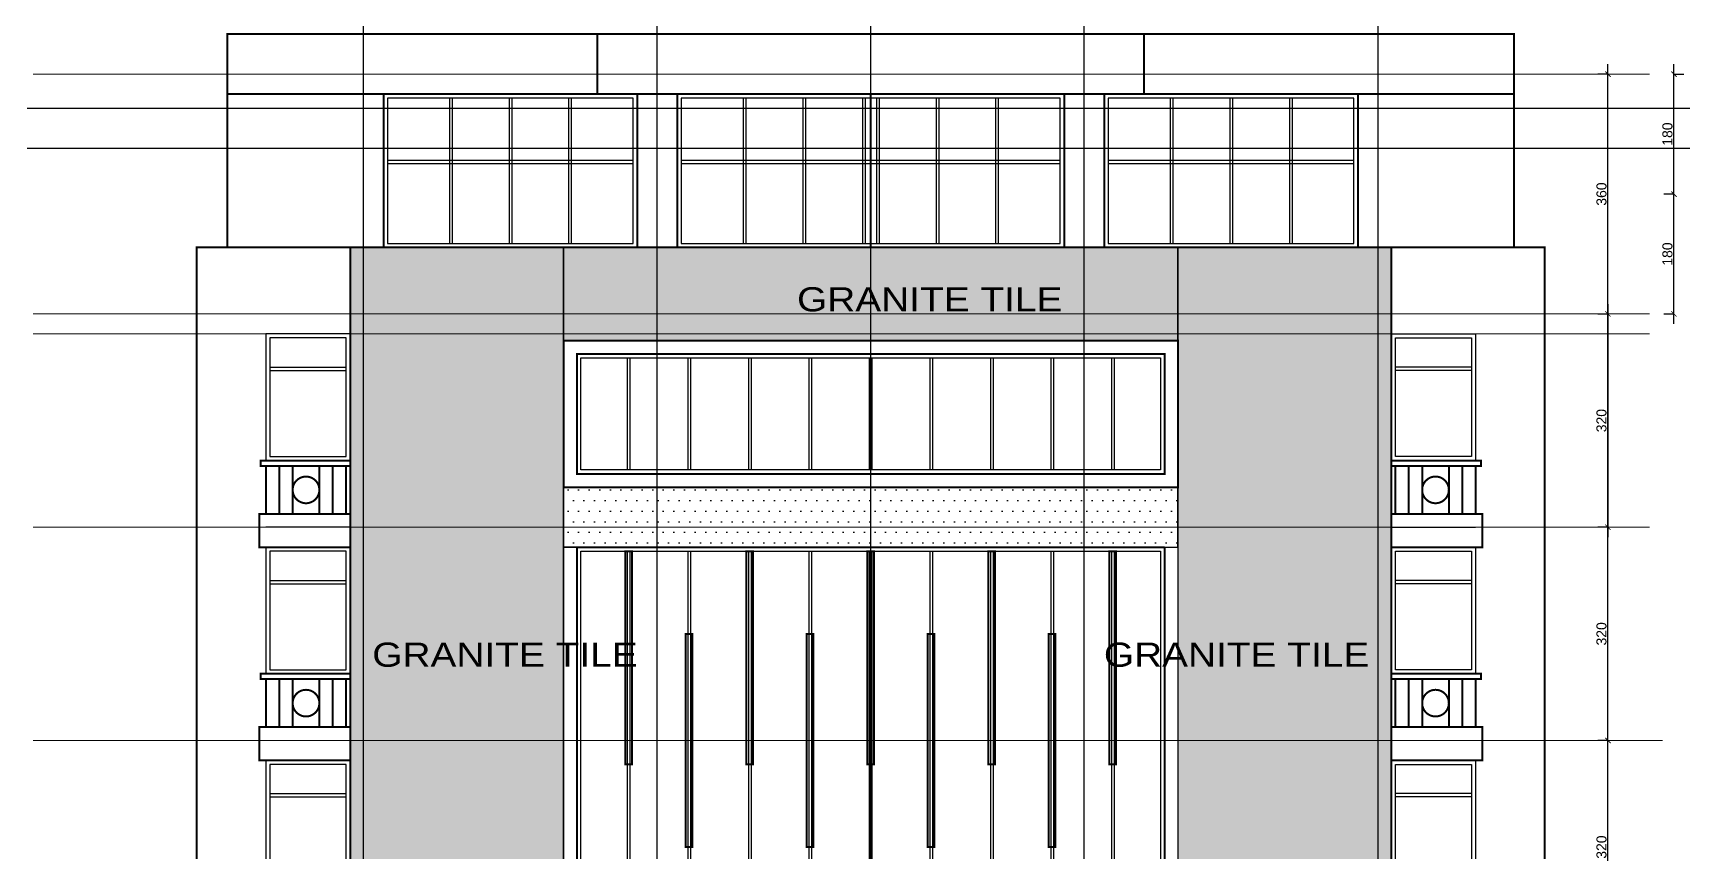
# Model space of a CAD drawing. Extents: x 250879 to 348495, y -51522 to -9360.
# Drawn here: x 306957 to 309433, y -47096 to -45866 of the extents above; entities that cross this region are included whole.
import ezdxf

# ---------------------------------------------------------------- set-up
doc = ezdxf.new("R2010")
doc.units = 0
doc.layers.get('0').update_dxf_attribs({"linetype": 'CONTINUOUS'})
doc.layers.get('DEFPOINTS').update_dxf_attribs({"color": 9, "linetype": 'CONTINUOUS'})
doc.layers.add('A-text function', color=30, linetype='CONTINUOUS', lineweight=20)
doc.layers.add('VIS', color=8, linetype='CONTINUOUS', lineweight=18)
for name, color, linetype in [('AXIS', 1, 'CONTINUOUS'), ('CURTAIN', 150, 'CONTINUOUS'), ('WALL', 7, 'CONTINUOUS')]:
    doc.layers.add(name, color=color, linetype=linetype)
doc.styles.add('ARIAL', font='BOD_CR.TTF', dxfattribs={"width": 1.2})
doc.styles.get("Standard").update_dxf_attribs({"font": 'sanss___.ttf', "height": 15})
doc.dimstyles.new('STANDARD$0', dxfattribs={"dimscale": 0, "dimtxt": 12, "dimasz": 8, "dimexe": 15, "dimexo": 0.0625, "dimgap": 2, "dimtad": 1, "dimdec": 0, "dimzin": 0, "dimdsep": 46, "dimtxsty": 'Standard', "dimblk1": 'ARCHTICK', "dimblk2": 'ARCHTICK', "dimsah": 1, "dimcen": 0.09, "dimdle": 15, "dimclrd": 3, "dimclre": 3, "dimclrt": 3, "dimazin": 0, "dimtfac": 1, "dimtdec": 0, "dimtofl": 0, "dimtmove": 1, "dimatfit": 3, "dimldrblk": 'ARCHTICK', "dimfxl": 1.0455, "dimfxlon": 1, "dimtolj": 1, "dimtzin": 0, "dimarcsym": 0})
pattern_1 = [(0, (19207.206, -20279.165), (7.9375, 15.875), [0, -15.875])]

# ---------------------------------------------------------------- blocks, each defined once
blk = doc.blocks.new('_ARCHTICK')
at = {"color": 0, "linetype": 'ByBlock', "const_width": 0.15}
blk.add_lwpolyline([(-0.5, -0.5), (0.5, 0.5)], dxfattribs=at)
blk = doc.blocks.new('*D2034')
at = {"layer": 'DEFPOINTS', "color": 0, "linetype": 'Continuous', "transparency": 16777216}
for p in [(309318.6, -46928.2), (309318.6, -46928.2), (309318.6, -47248.2)]:
    blk.add_point(p, dxfattribs=at)
at = {"layer": 'WALL', "color": 3, "linetype": 'Continuous', "lineweight": -2, "transparency": 16777216}
for p, q in [((309318.6, -47263.2), (309318.6, -46913.2)), ((309318.6, -46928.2), (309303.6, -46928.2)), ((309318.6, -47248.2), (309303.6, -47248.2))]:
    blk.add_line(p, q, dxfattribs=at)
at = {"layer": 'WALL', "color": 3, "linetype": 'Continuous', "lineweight": -2, "transparency": 16777216, "xscale": 8, "yscale": 8, "zscale": 8}
for p, rotation in [((309318.6, -46928.2), 90), ((309318.6, -47248.2), 270)]:
    blk.add_blockref('_ARCHTICK', p, dxfattribs=dict(at, rotation=rotation))
at = {"layer": 'WALL', "color": 3, "linetype": 'Continuous', "transparency": 16777216, "insert": (309308.9, -47088.2), "char_height": 15, "attachment_point": 5, "rotation": 90}
blk.add_mtext('\\A1;320', dxfattribs=at)
blk = doc.blocks.new('*D2035')
at = {"layer": 'DEFPOINTS', "color": 0, "linetype": 'Continuous', "transparency": 16777216}
for p in [(309318.6, -46288.2), (309318.6, -46288.2), (309318.6, -46608.2)]:
    blk.add_point(p, dxfattribs=at)
at = {"layer": 'WALL', "color": 3, "linetype": 'Continuous', "lineweight": -2, "transparency": 16777216}
for p, q in [((309318.6, -46288.2), (309303.6, -46288.2)), ((309318.6, -46623.2), (309318.6, -46273.2)), ((309318.6, -46608.2), (309303.6, -46608.2))]:
    blk.add_line(p, q, dxfattribs=at)
at = {"layer": 'WALL', "color": 3, "linetype": 'Continuous', "lineweight": -2, "transparency": 16777216, "xscale": 8, "yscale": 8, "zscale": 8}
for p, rotation in [((309318.6, -46288.2), 90), ((309318.6, -46608.2), 270)]:
    blk.add_blockref('_ARCHTICK', p, dxfattribs=dict(at, rotation=rotation))
at = {"layer": 'WALL', "color": 3, "linetype": 'Continuous', "transparency": 16777216, "insert": (309308.9, -46448.2), "char_height": 15, "attachment_point": 5, "rotation": 90}
blk.add_mtext('\\A1;320', dxfattribs=at)
blk = doc.blocks.new('*D2036')
at = {"layer": 'DEFPOINTS', "color": 0, "linetype": 'Continuous', "transparency": 16777216}
for p in [(309318.6, -46288.2), (309318.6, -46608.2), (309318.6, -46608.2)]:
    blk.add_point(p, dxfattribs=at)
at = {"layer": 'WALL', "color": 3, "linetype": 'Continuous', "lineweight": -2, "transparency": 16777216}
for p, q in [((309318.6, -46288.2), (309303.6, -46288.2)), ((309318.6, -46273.2), (309318.6, -46623.2)), ((309318.6, -46608.2), (309303.6, -46608.2))]:
    blk.add_line(p, q, dxfattribs=at)
at = {"layer": 'WALL', "color": 3, "linetype": 'Continuous', "lineweight": -2, "transparency": 16777216, "xscale": 8, "yscale": 8, "zscale": 8}
for p, rotation in [((309318.6, -46288.2), 90), ((309318.6, -46608.2), 270)]:
    blk.add_blockref('_ARCHTICK', p, dxfattribs=dict(at, rotation=rotation))
at = {"layer": 'WALL', "color": 3, "linetype": 'Continuous', "transparency": 16777216, "insert": (309308.9, -46448.2), "char_height": 15, "attachment_point": 5, "rotation": 90}
blk.add_mtext('\\A1;320', dxfattribs=at)
blk = doc.blocks.new('*D2039')
at = {"layer": 'DEFPOINTS', "color": 0, "linetype": 'Continuous', "transparency": 16777216}
for p in [(309318.6, -46288.2), (309318.6, -46288.2), (309318.6, -46608.2)]:
    blk.add_point(p, dxfattribs=at)
at = {"layer": 'WALL', "color": 3, "linetype": 'Continuous', "lineweight": -2, "transparency": 16777216}
for p, q in [((309318.6, -46288.2), (309303.6, -46288.2)), ((309318.6, -46623.2), (309318.6, -46273.2)), ((309318.6, -46608.2), (309303.6, -46608.2))]:
    blk.add_line(p, q, dxfattribs=at)
at = {"layer": 'WALL', "color": 3, "linetype": 'Continuous', "lineweight": -2, "transparency": 16777216, "xscale": 8, "yscale": 8, "zscale": 8}
for p, rotation in [((309318.6, -46288.2), 90), ((309318.6, -46608.2), 270)]:
    blk.add_blockref('_ARCHTICK', p, dxfattribs=dict(at, rotation=rotation))
at = {"layer": 'WALL', "color": 3, "linetype": 'Continuous', "transparency": 16777216, "insert": (309308.9, -46448.2), "char_height": 15, "attachment_point": 5, "rotation": 90}
blk.add_mtext('\\A1;320', dxfattribs=at)
blk = doc.blocks.new('*D2040')
at = {"layer": 'DEFPOINTS', "color": 0, "linetype": 'Continuous', "transparency": 16777216}
for p in [(309318.6, -46608.2), (309318.6, -46608.2), (309318.6, -46928.2)]:
    blk.add_point(p, dxfattribs=at)
at = {"layer": 'WALL', "color": 3, "linetype": 'Continuous', "lineweight": -2, "transparency": 16777216}
for p, q in [((309318.6, -46608.2), (309303.6, -46608.2)), ((309318.6, -46943.2), (309318.6, -46593.2)), ((309318.6, -46928.2), (309303.6, -46928.2))]:
    blk.add_line(p, q, dxfattribs=at)
at = {"layer": 'WALL', "color": 3, "linetype": 'Continuous', "lineweight": -2, "transparency": 16777216, "xscale": 8, "yscale": 8, "zscale": 8}
for p, rotation in [((309318.6, -46608.2), 90), ((309318.6, -46928.2), 270)]:
    blk.add_blockref('_ARCHTICK', p, dxfattribs=dict(at, rotation=rotation))
at = {"layer": 'WALL', "color": 3, "linetype": 'Continuous', "transparency": 16777216, "insert": (309308.9, -46768.2), "char_height": 15, "attachment_point": 5, "rotation": 90}
blk.add_mtext('\\A1;320', dxfattribs=at)
blk = doc.blocks.new('*D2041')
at = {"layer": 'DEFPOINTS', "color": 0, "linetype": 'Continuous', "transparency": 16777216}
for p in [(309318.6, -45928.2), (309318.6, -45928.2), (309318.6, -46288.2)]:
    blk.add_point(p, dxfattribs=at)
at = {"layer": 'WALL', "color": 3, "linetype": 'Continuous', "lineweight": -2, "transparency": 16777216}
for p, q in [((309318.6, -46303.2), (309318.6, -45913.2)), ((309318.6, -45928.2), (309303.6, -45928.2)), ((309318.6, -46288.2), (309303.6, -46288.2))]:
    blk.add_line(p, q, dxfattribs=at)
at = {"layer": 'WALL', "color": 3, "linetype": 'Continuous', "lineweight": -2, "transparency": 16777216, "xscale": 8, "yscale": 8, "zscale": 8}
for p, rotation in [((309318.6, -45928.2), 90), ((309318.6, -46288.2), 270)]:
    blk.add_blockref('_ARCHTICK', p, dxfattribs=dict(at, rotation=rotation))
at = {"layer": 'WALL', "color": 3, "linetype": 'Continuous', "transparency": 16777216, "insert": (309308.9, -46108.2), "char_height": 15, "attachment_point": 5, "rotation": 90}
blk.add_mtext('\\A1;360', dxfattribs=at)
blk = doc.blocks.new('*D2042')
at = {"layer": 'DEFPOINTS', "color": 0, "linetype": 'Continuous', "transparency": 16777216}
for p in [(309417.5, -46108.2), (309417.5, -46108.2), (309417.5, -46288.2)]:
    blk.add_point(p, dxfattribs=at)
at = {"layer": 'WALL', "color": 3, "linetype": 'Continuous', "lineweight": -2, "transparency": 16777216}
for p, q in [((309417.5, -46303.2), (309417.5, -46093.2)), ((309417.5, -46108.2), (309402.5, -46108.2)), ((309417.5, -46288.2), (309402.5, -46288.2))]:
    blk.add_line(p, q, dxfattribs=at)
at = {"layer": 'WALL', "color": 3, "linetype": 'Continuous', "lineweight": -2, "transparency": 16777216, "xscale": 8, "yscale": 8, "zscale": 8}
for p, rotation in [((309417.5, -46108.2), 90), ((309417.5, -46288.2), 270)]:
    blk.add_blockref('_ARCHTICK', p, dxfattribs=dict(at, rotation=rotation))
at = {"layer": 'WALL', "color": 3, "linetype": 'Continuous', "transparency": 16777216, "insert": (309407.8, -46198.2), "char_height": 15, "attachment_point": 5, "rotation": 90}
blk.add_mtext('\\A1;180', dxfattribs=at)
blk = doc.blocks.new('*D2043')
at = {"layer": 'DEFPOINTS', "color": 0, "linetype": 'Continuous', "transparency": 16777216}
for p in [(309381, -45928.2), (309417.5, -45928.2), (309417.5, -46108.2)]:
    blk.add_point(p, dxfattribs=at)
at = {"layer": 'WALL', "color": 3, "linetype": 'Continuous', "lineweight": -2, "transparency": 16777216}
for p, q in [((309417.5, -46123.2), (309417.5, -45913.2)), ((309416.5, -45928.2), (309432.5, -45928.2)), ((309417.5, -46108.2), (309402.5, -46108.2))]:
    blk.add_line(p, q, dxfattribs=at)
at = {"layer": 'WALL', "color": 3, "linetype": 'Continuous', "lineweight": -2, "transparency": 16777216, "xscale": 8, "yscale": 8, "zscale": 8}
for p, rotation in [((309417.5, -45928.2), 90), ((309417.5, -46108.2), 270)]:
    blk.add_blockref('_ARCHTICK', p, dxfattribs=dict(at, rotation=rotation))
at = {"layer": 'WALL', "color": 3, "linetype": 'Continuous', "transparency": 16777216, "insert": (309407.8, -46018.2), "char_height": 15, "attachment_point": 5, "rotation": 90}
blk.add_mtext('\\A1;180', dxfattribs=at)

msp = doc.modelspace()

# ---------------------------------------------------------------- hatches: boundary and pattern name
at = {"layer": 'WALL', "linetype": 'Continuous'}
h = msp.add_hatch(dxfattribs=at)
h.set_pattern_fill('DOTS', color=30, scale=10, style=0)
h.set_pattern_definition(pattern_1)
h.paths.add_polyline_path([(308993.71703, -49262.17295), (307432.44435, -49262.17295), (307432.44435, -46188.17295), (308993.71703, -46188.17295)])
h.paths.add_polyline_path([(307752.44435, -46328.17295), (308673.71703, -46328.17295), (308673.71703, -49172.17295), (307752.44435, -49172.17295)], flags=16)
h = msp.add_hatch(dxfattribs=at)
h.set_pattern_fill('DOTS', color=30, scale=10, style=0)
h.set_pattern_definition(pattern_1)
h.paths.add_polyline_path([(307752.44435, -46638.17295), (308673.71703, -46638.17295), (308673.71703, -46548.17295), (307752.44435, -46548.17295)])

# ---------------------------------------------------------------- linework, layer by layer
at = {"layer": 'AXIS'}
for p, q in [((307452.44435, -50119.04656), (307452.44435, -45720.35712)), ((307892.92123, -50119.04656), (307892.92123, -45720.35712)), ((308213.08069, -50119.04656), (308213.08069, -45720.35712)), ((308533.24015, -50119.04656), (308533.24015, -45720.35712)), ((308973.71703, -50119.04656), (308973.71703, -45720.35712))]:
    msp.add_line(p, q, dxfattribs=at)
at = {"layer": 'CURTAIN', "linetype": 'Continuous'}
for p, q in [((307581.33238, -45964.17295), (307581.33238, -46182.17295)), ((307585.33238, -45964.17295), (307585.33238, -46182.17295)), ((307670.67846, -45964.17295), (307670.67846, -46182.17295)), ((307674.67846, -45964.17295), (307674.67846, -46182.17295)), ((307760.03321, -45964.17295), (307760.03321, -46182.17295)), ((307764.03321, -45964.17295), (307764.03321, -46182.17295)), ((308021.80926, -45964.17295), (308021.80926, -46182.17295)), ((308025.80926, -45964.17295), (308025.80926, -46182.17295)), ((308111.164, -45964.17295), (308111.164, -46182.17295)), ((308115.164, -45964.17295), (308115.164, -46182.17295)), ((308200.51008, -45964.17295), (308200.51008, -46182.17295)), ((308204.51008, -45964.17295), (308204.51008, -46182.17295)), ((308221.6513, -45964.17295), (308221.6513, -46182.17295)), ((308225.6513, -45964.17295), (308225.6513, -46182.17295)), ((308310.99738, -45964.17295), (308310.99738, -46182.17295)), ((308314.99738, -45964.17295), (308314.99738, -46182.17295)), ((308400.35213, -45964.17295), (308400.35213, -46182.17295)), ((308404.35213, -45964.17295), (308404.35213, -46182.17295)), ((308662.12818, -45964.17295), (308662.12818, -46182.17295)), ((308666.12818, -45964.17295), (308666.12818, -46182.17295)), ((308751.47426, -45964.17295), (308751.47426, -46182.17295)), ((308755.47426, -45964.17295), (308755.47426, -46182.17295)), ((308840.82901, -45964.17295), (308840.82901, -46182.17295)), ((308844.82901, -45964.17295), (308844.82901, -46182.17295)), ((307856.92123, -46057.9232), (307488.44435, -46057.9232)), ((307856.92123, -46062.9232), (307488.44435, -46062.9232)), ((308497.24015, -46057.9232), (307928.92123, -46057.9232)), ((308497.24015, -46062.9232), (307928.92123, -46062.9232)), ((308937.71703, -46057.9232), (308569.24015, -46057.9232)), ((308937.71703, -46062.9232), (308569.24015, -46062.9232)), ((307312.21641, -46368.01555), (307426.44435, -46368.01555)), ((307848.0108, -46354.17295), (307848.0108, -46522.17295)), ((307852.0108, -46354.17295), (307852.0108, -46522.17295)), ((307938.81655, -46354.17295), (307938.81655, -46522.17295)), ((307942.81655, -46354.17295), (307942.81655, -46522.17295)), ((308029.62229, -46354.17295), (308029.62229, -46522.17295)), ((308033.62229, -46354.17295), (308033.62229, -46522.17295)), ((308120.42803, -46354.17295), (308120.42803, -46522.17295)), ((308124.42803, -46354.17295), (308124.42803, -46522.17295)), ((308210.92761, -46354.17295), (308210.92761, -46522.17295)), ((308214.92761, -46354.17295), (308214.92761, -46522.17295)), ((308301.73335, -46354.17295), (308301.73335, -46522.17295)), ((308305.73335, -46354.17295), (308305.73335, -46522.17295)), ((308392.53909, -46354.17295), (308392.53909, -46522.17295)), ((308396.53909, -46354.17295), (308396.53909, -46522.17295)), ((308483.34484, -46354.17295), (308483.34484, -46522.17295)), ((308487.34484, -46354.17295), (308487.34484, -46522.17295)), ((308574.15058, -46354.17295), (308574.15058, -46522.17295)), ((308578.15058, -46354.17295), (308578.15058, -46522.17295)), ((309113.94497, -46368.01555), (308999.71703, -46368.01555)), ((307312.21641, -46373.01555), (307426.44435, -46373.01555)), ((309113.94497, -46373.01555), (308999.71703, -46373.01555)), ((307848.0108, -46644.17295), (307848.0108, -48800.17295)), ((307852.0108, -46644.17295), (307852.0108, -48800.17295)), ((307938.81655, -46644.17295), (307938.81655, -48800.17295)), ((307942.81655, -46644.17295), (307942.81655, -48800.17295)), ((308029.62229, -46644.17295), (308029.62229, -48800.17295)), ((308033.62229, -46644.17295), (308033.62229, -48800.17295)), ((308120.42803, -46644.17295), (308120.42803, -48800.17295)), ((308124.42803, -46644.17295), (308124.42803, -48800.17295)), ((308210.92761, -46644.17295), (308210.92761, -48800.17295)), ((308214.92761, -46644.17295), (308214.92761, -48800.17295)), ((308301.73335, -46644.17295), (308301.73335, -48800.17295)), ((308305.73335, -46644.17295), (308305.73335, -48800.17295)), ((308392.53909, -46644.17295), (308392.53909, -48800.17295)), ((308396.53909, -46644.17295), (308396.53909, -48800.17295)), ((308483.34484, -46644.17295), (308483.34484, -48800.17295)), ((308487.34484, -46644.17295), (308487.34484, -48800.17295)), ((308574.15058, -46644.17295), (308574.15058, -48800.17295)), ((308578.15058, -46644.17295), (308578.15058, -48800.17295)), ((307312.21641, -46688.01555), (307426.44435, -46688.01555)), ((309113.94497, -46688.01555), (308999.71703, -46688.01555)), ((307312.21641, -46693.01555), (307426.44435, -46693.01555)), ((309113.94497, -46693.01555), (308999.71703, -46693.01555)), ((307312.21641, -47008.01555), (307426.44435, -47008.01555)), ((307312.21641, -47013.01555), (307426.44435, -47013.01555)), ((309113.94497, -47008.01555), (308999.71703, -47008.01555)), ((309113.94497, -47013.01555), (308999.71703, -47013.01555))]:
    msp.add_line(p, q, dxfattribs=at)
for points in [[(307856.92123, -45964.17295), (307488.44435, -45964.17295), (307488.44435, -46182.17295), (307856.92123, -46182.17295)], [(308497.24015, -45964.17295), (307928.92123, -45964.17295), (307928.92123, -46182.17295), (308497.24015, -46182.17295)], [(308937.71703, -45964.17295), (308569.24015, -45964.17295), (308569.24015, -46182.17295), (308937.71703, -46182.17295)], [(307426.44435, -46324.17295), (307312.21641, -46324.17295), (307312.21641, -46502.17295), (307426.44435, -46502.17295)], [(308999.71703, -46324.17295), (309113.94497, -46324.17295), (309113.94497, -46502.17295), (308999.71703, -46502.17295)], [(307778.44435, -46354.17295), (308647.71703, -46354.17295), (308647.71703, -46522.17295), (307778.44435, -46522.17295)], [(307426.44435, -46644.17295), (307312.21641, -46644.17295), (307312.21641, -46822.17295), (307426.44435, -46822.17295)], [(308999.71703, -46644.17295), (309113.94497, -46644.17295), (309113.94497, -46822.17295), (308999.71703, -46822.17295)], [(307426.44435, -46964.17295), (307312.21641, -46964.17295), (307312.21641, -47142.17295), (307426.44435, -47142.17295)], [(308999.71703, -46964.17295), (309113.94497, -46964.17295), (309113.94497, -47142.17295), (308999.71703, -47142.17295)]]:
    msp.add_lwpolyline(points, close=True, dxfattribs=at)
msp.add_lwpolyline([(307778.44435, -48800.17295), (307778.44435, -46644.17295), (308647.71703, -46644.17295), (308647.71703, -48800.17295)], dxfattribs=at)
at = {"layer": 'VIS', "ltscale": 0.0001}
for p, q in [((306956.86383, -45928.17295), (309380.97506, -45928.17295)), ((307202.44435, -47554.25892), (307202.44435, -46188.17295)), ((309223.71703, -47554.25892), (309223.71703, -46188.17295)), ((306956.86383, -46288.17295), (309380.97506, -46288.17295)), ((306956.86383, -46318.17295), (309380.97506, -46318.17295)), ((306956.86383, -46608.17295), (309380.97506, -46608.17295)), ((306956.86383, -46928.17295), (309400.44703, -46928.17295))]:
    msp.add_line(p, q, dxfattribs=at)
at = {"layer": 'WALL', "color": 30, "linetype": 'Continuous'}
for p, q in [((307752.44435, -46188.17295), (307752.44435, -49262.17295)), ((308673.71703, -46188.17295), (308673.71703, -49262.17295))]:
    msp.add_line(p, q, dxfattribs=at)
at = {"layer": 'WALL', "linetype": 'Continuous'}
for p, q in [((308673.71703, -46328.17295), (308673.71703, -46188.17295)), ((307432.44435, -46318.17295), (307306.21641, -46318.17295)), ((308993.71703, -46318.17295), (309119.94497, -46318.17295)), ((307432.44435, -46608.17295), (307306.21641, -46608.17295)), ((308993.71703, -46608.17295), (309119.94497, -46608.17295)), ((307772.44435, -46638.17295), (307752.44435, -46638.17295)), ((307432.44435, -46958.17295), (307306.21641, -46958.17295)), ((308993.71703, -46958.17295), (309119.94497, -46958.17295))]:
    msp.add_line(p, q, dxfattribs=at)
at = {"layer": 'WALL', "color": 4, "linetype": 'Continuous'}
for p in [(336455.44042, -45979.42534), (336455.44042, -46039.42534)]:
    msp.add_xline(p, (1, 0), dxfattribs=at)
at = {"layer": 'WALL', "linetype": 'Continuous', "const_width": 3}
for points in [[(307248.44435, -45928.17295), (307248.44435, -45868.17295), (307892.92123, -45868.17295), (308213.08069, -45868.17295)], [(307248.44435, -45868.17295), (307248.44435, -46188.17295)], [(307803.20577, -45868.17295), (307803.20577, -45958.17295)], [(309177.71703, -45928.17295), (309177.71703, -45868.17295), (308533.24015, -45868.17295), (308213.08069, -45868.17295)], [(308622.95561, -45868.17295), (308622.95561, -45958.17295)], [(309177.71703, -45868.17295), (309177.71703, -46188.17295)], [(307248.44435, -45958.17295), (308213.08069, -45958.17295)], [(308973.71703, -46188.17295), (308943.71703, -46188.17295), (308943.71703, -45958.17295), (307452.44435, -45958.17295), (307482.44435, -45958.17295), (307482.44435, -46188.17295)], [(307892.92123, -45958.17295), (307862.92123, -45958.17295), (307862.92123, -46188.17295), (307892.92123, -46188.17295)], [(307892.92123, -45958.17295), (307922.92123, -45958.17295), (307922.92123, -46188.17295), (307892.92123, -46188.17295)], [(308213.08069, -45958.17295), (308213.08069, -46054.78138), (308213.08069, -46188.17295)], [(308213.08069, -45958.17295), (308213.08069, -46054.78138), (308213.08069, -46188.17295)], [(309177.71703, -45958.17295), (308213.08069, -45958.17295)], [(308533.24015, -45958.17295), (308503.24015, -45958.17295), (308503.24015, -46188.17295), (308533.24015, -46188.17295)], [(308533.24015, -45958.17295), (308563.24015, -45958.17295), (308563.24015, -46188.17295), (308533.24015, -46188.17295)], [(307437.60894, -46188.17295), (307202.44435, -46188.17295), (307202.44435, -49262.17295), (307437.60894, -49262.17295)], [(308213.08069, -46188.17295), (307432.44435, -46188.17295), (307432.44435, -49262.17295), (308213.08069, -49262.17295)], [(308213.08069, -46188.17295), (308993.71703, -46188.17295), (308993.71703, -49262.17295), (308213.08069, -49262.17295)], [(308988.55245, -46188.17295), (309223.71703, -46188.17295), (309223.71703, -49262.17295), (308988.55245, -49262.17295)], [(308213.08069, -46328.17295), (307752.44435, -46328.17295), (307752.44435, -46548.17295), (308213.08069, -46548.17295)], [(308213.08069, -46328.17295), (308673.71703, -46328.17295), (308673.71703, -46548.17295), (308213.08069, -46548.17295)], [(307772.44435, -46348.17295), (307772.44435, -46348.17295), (308213.08069, -46348.17295)], [(307772.44435, -46348.17295), (308213.08069, -46348.17295)], [(308213.08069, -46348.17295), (307772.44435, -46348.17295), (307772.44435, -46528.17295), (308213.08069, -46528.17295)], [(308653.71703, -46348.17295), (308653.71703, -46348.17295), (308213.08069, -46348.17295)], [(308653.71703, -46348.17295), (308213.08069, -46348.17295)], [(308213.08069, -46348.17295), (308653.71703, -46348.17295), (308653.71703, -46528.17295), (308213.08069, -46528.17295)], [(307306.21641, -46508.17295), (307432.44435, -46508.17295)], [(307306.21641, -46516.17295), (307306.21641, -46588.17295)], [(307306.21641, -46588.17295), (307306.21641, -46516.17295)], [(307306.21641, -46516.17295), (307306.21641, -46588.17295)], [(307306.21641, -46516.17295), (307306.21641, -46588.17295)], [(307306.21641, -46516.17295), (307432.44435, -46516.17295)], [(309119.94497, -46508.17295), (308993.71703, -46508.17295)], [(309119.94497, -46516.17295), (308993.71703, -46516.17295)], [(309119.94497, -46516.17295), (309119.94497, -46588.17295)], [(309119.94497, -46588.17295), (309119.94497, -46516.17295)], [(309119.94497, -46516.17295), (309119.94497, -46588.17295)], [(309119.94497, -46516.17295), (309119.94497, -46588.17295)], [(307772.44435, -46528.17295), (307772.44435, -46528.17295), (308213.08069, -46528.17295)], [(307772.44435, -46528.17295), (308213.08069, -46528.17295)], [(308653.71703, -46528.17295), (308653.71703, -46528.17295), (308213.08069, -46528.17295)], [(308653.71703, -46528.17295), (308213.08069, -46528.17295)], [(307306.21641, -46638.17295), (307296.21641, -46638.17295), (307296.21641, -46588.17295), (307432.44435, -46588.17295)], [(309119.94497, -46638.17295), (309129.94497, -46638.17295), (309129.94497, -46588.17295), (308993.71703, -46588.17295)], [(307432.44435, -46638.17295), (307296.21641, -46638.17295)], [(308653.71703, -46638.17295), (308653.71703, -48800.17295), (307772.44435, -48800.17295), (307772.44435, -46638.17295)], [(307772.44435, -46638.17295), (308213.08069, -46638.17295)], [(308653.71703, -46638.17295), (308213.08069, -46638.17295)], [(308993.71703, -46638.17295), (309129.94497, -46638.17295)], [(307854.90848, -46644.17295), (307854.90848, -46964.17295), (307844.90848, -46964.17295), (307844.90848, -46644.17295), (307854.90848, -46644.17295)], [(308036.51997, -46644.17295), (308036.51997, -46964.17295), (308026.51997, -46964.17295), (308026.51997, -46644.17295), (308036.51997, -46644.17295)], [(308217.82528, -46644.17295), (308217.82528, -46964.17295), (308207.82528, -46964.17295), (308207.82528, -46644.17295), (308217.82528, -46644.17295)], [(308399.43677, -46644.17295), (308399.43677, -46964.17295), (308389.43677, -46964.17295), (308389.43677, -46644.17295), (308399.43677, -46644.17295)], [(308581.04826, -46644.17295), (308581.04826, -46964.17295), (308571.04826, -46964.17295), (308571.04826, -46644.17295), (308581.04826, -46644.17295)], [(307945.32711, -46768.17295), (307945.32711, -47088.17295), (307935.32711, -47088.17295), (307935.32711, -46768.17295), (307945.32711, -46768.17295)], [(308126.9386, -46768.17295), (308126.9386, -47088.17295), (308116.9386, -47088.17295), (308116.9386, -46768.17295), (308126.9386, -46768.17295)], [(308308.24392, -46768.17295), (308308.24392, -47088.17295), (308298.24392, -47088.17295), (308298.24392, -46768.17295), (308308.24392, -46768.17295)], [(308489.8554, -46768.17295), (308489.8554, -47088.17295), (308479.8554, -47088.17295), (308479.8554, -46768.17295), (308489.8554, -46768.17295)], [(307306.21641, -46828.17295), (307432.44435, -46828.17295)], [(307306.21641, -46836.17295), (307306.21641, -46908.17295)], [(307306.21641, -46908.17295), (307306.21641, -46836.17295)], [(307306.21641, -46836.17295), (307306.21641, -46908.17295)], [(307306.21641, -46836.17295), (307306.21641, -46908.17295)], [(307306.21641, -46836.17295), (307432.44435, -46836.17295)], [(309119.94497, -46828.17295), (308993.71703, -46828.17295)], [(309119.94497, -46836.17295), (308993.71703, -46836.17295)], [(309119.94497, -46836.17295), (309119.94497, -46908.17295)], [(309119.94497, -46908.17295), (309119.94497, -46836.17295)], [(309119.94497, -46836.17295), (309119.94497, -46908.17295)], [(309119.94497, -46836.17295), (309119.94497, -46908.17295)], [(307306.21641, -46958.17295), (307296.21641, -46958.17295), (307296.21641, -46908.17295), (307432.44435, -46908.17295)], [(309119.94497, -46958.17295), (309129.94497, -46958.17295), (309129.94497, -46908.17295), (308993.71703, -46908.17295)], [(307432.44435, -46958.17295), (307296.21641, -46958.17295)], [(308993.71703, -46958.17295), (309129.94497, -46958.17295)]]:
    msp.add_lwpolyline(points, dxfattribs=at)
at = {"layer": 'WALL', "linetype": 'Continuous'}
for points in [[(307862.92123, -45958.17295), (307482.44435, -45958.17295), (307482.44435, -46188.17295), (307862.92123, -46188.17295)], [(308503.24015, -45958.17295), (307922.92123, -45958.17295), (307922.92123, -46188.17295), (308503.24015, -46188.17295)], [(308943.71703, -45958.17295), (308563.24015, -45958.17295), (308563.24015, -46188.17295), (308943.71703, -46188.17295)], [(307432.44435, -46188.17295), (308993.71703, -46188.17295), (308993.71703, -49262.17295), (307432.44435, -49262.17295)], [(308993.71703, -49262.17295), (307432.44435, -49262.17295), (307432.44435, -46188.17295), (308993.71703, -46188.17295)], [(307432.44435, -46318.17295), (307306.21641, -46318.17295), (307306.21641, -46508.17295), (307432.44435, -46508.17295)], [(308993.71703, -46318.17295), (309119.94497, -46318.17295), (309119.94497, -46508.17295), (308993.71703, -46508.17295)], [(307752.44435, -46548.17295), (308673.71703, -46548.17295), (308673.71703, -46328.17295), (307752.44435, -46328.17295)], [(307772.44435, -46348.17295), (308653.71703, -46348.17295), (308653.71703, -46528.17295), (307772.44435, -46528.17295)], [(308653.71703, -46348.17295), (307772.44435, -46348.17295), (307772.44435, -46528.17295), (308653.71703, -46528.17295)], [(307298.21641, -46508.17295), (307432.44435, -46508.17295), (307432.44435, -46516.17295), (307298.21641, -46516.17295)], [(309127.94497, -46508.17295), (308993.71703, -46508.17295), (308993.71703, -46516.17295), (309127.94497, -46516.17295)], [(307432.44435, -46588.17295), (307296.21641, -46588.17295), (307296.21641, -46638.17295), (307432.44435, -46638.17295)], [(308993.71703, -46588.17295), (309129.94497, -46588.17295), (309129.94497, -46638.17295), (308993.71703, -46638.17295)], [(307432.44435, -46638.17295), (307306.21641, -46638.17295), (307306.21641, -46828.17295), (307432.44435, -46828.17295)], [(308653.71703, -46638.17295), (307772.44435, -46638.17295), (307772.44435, -48800.17295), (308653.71703, -48800.17295)], [(308993.71703, -46638.17295), (309119.94497, -46638.17295), (309119.94497, -46828.17295), (308993.71703, -46828.17295)], [(307298.21641, -46828.17295), (307432.44435, -46828.17295), (307432.44435, -46836.17295), (307298.21641, -46836.17295)], [(309127.94497, -46828.17295), (308993.71703, -46828.17295), (308993.71703, -46836.17295), (309127.94497, -46836.17295)], [(307432.44435, -46908.17295), (307296.21641, -46908.17295), (307296.21641, -46958.17295), (307432.44435, -46958.17295)], [(308993.71703, -46908.17295), (309129.94497, -46908.17295), (309129.94497, -46958.17295), (308993.71703, -46958.17295)], [(307432.44435, -46958.17295), (307306.21641, -46958.17295), (307306.21641, -47148.17295), (307432.44435, -47148.17295)], [(308993.71703, -46958.17295), (309119.94497, -46958.17295), (309119.94497, -47148.17295), (308993.71703, -47148.17295)]]:
    msp.add_lwpolyline(points, close=True, dxfattribs=at)
at = {"layer": 'WALL', "color": 30, "linetype": 'Continuous'}
for points in [[(307752.44435, -46188.17295), (308673.71703, -46188.17295), (308673.71703, -49262.17295), (307752.44435, -49262.17295)], [(307752.44435, -46328.17295), (308673.71703, -46328.17295), (308673.71703, -49172.17295), (307752.44435, -49172.17295)], [(307752.44435, -46638.17295), (308673.71703, -46638.17295), (308673.71703, -46548.17295), (307752.44435, -46548.17295)]]:
    msp.add_lwpolyline(points, close=True, dxfattribs=at)
at = {"layer": 'WALL', "color": 30, "linetype": 'Continuous', "const_width": 3}
for points in [[(307306.21641, -46508.17295), (307298.21641, -46508.17295), (307298.21641, -46516.17295), (307432.44435, -46516.17295)], [(307432.44435, -46508.17295), (307298.21641, -46508.17295)], [(307306.21641, -46588.17295), (307306.21641, -46516.17295)], [(307326.21641, -46516.17295), (307326.21641, -46588.17295)], [(307346.21641, -46516.17295), (307346.21641, -46588.17295)], [(307346.21641, -46516.17295), (307346.21641, -46588.17295)], [(307386.21641, -46516.17295), (307386.21641, -46588.17295)], [(307406.21641, -46516.17295), (307406.21641, -46588.17295)], [(307426.21641, -46516.17295), (307426.21641, -46588.17295)], [(309119.94497, -46508.17295), (309127.94497, -46508.17295), (309127.94497, -46516.17295), (308993.71703, -46516.17295)], [(308993.71703, -46508.17295), (309127.94497, -46508.17295)], [(308999.94497, -46516.17295), (308999.94497, -46588.17295)], [(309019.94497, -46516.17295), (309019.94497, -46588.17295)], [(309039.94497, -46516.17295), (309039.94497, -46588.17295)], [(309079.94497, -46516.17295), (309079.94497, -46588.17295)], [(309079.94497, -46516.17295), (309079.94497, -46588.17295)], [(309099.94497, -46516.17295), (309099.94497, -46588.17295)], [(309119.94497, -46588.17295), (309119.94497, -46516.17295)], [(307306.21641, -46828.17295), (307298.21641, -46828.17295), (307298.21641, -46836.17295), (307432.44435, -46836.17295)], [(307432.44435, -46828.17295), (307298.21641, -46828.17295)], [(307306.21641, -46908.17295), (307306.21641, -46836.17295)], [(307326.21641, -46836.17295), (307326.21641, -46908.17295)], [(307346.21641, -46836.17295), (307346.21641, -46908.17295)], [(307346.21641, -46836.17295), (307346.21641, -46908.17295)], [(307386.21641, -46836.17295), (307386.21641, -46908.17295)], [(307406.21641, -46836.17295), (307406.21641, -46908.17295)], [(307426.21641, -46836.17295), (307426.21641, -46908.17295)], [(309119.94497, -46828.17295), (309127.94497, -46828.17295), (309127.94497, -46836.17295), (308993.71703, -46836.17295)], [(308993.71703, -46828.17295), (309127.94497, -46828.17295)], [(308999.94497, -46836.17295), (308999.94497, -46908.17295)], [(309019.94497, -46836.17295), (309019.94497, -46908.17295)], [(309039.94497, -46836.17295), (309039.94497, -46908.17295)], [(309079.94497, -46836.17295), (309079.94497, -46908.17295)], [(309079.94497, -46836.17295), (309079.94497, -46908.17295)], [(309099.94497, -46836.17295), (309099.94497, -46908.17295)], [(309119.94497, -46908.17295), (309119.94497, -46836.17295)]]:
    msp.add_lwpolyline(points, dxfattribs=at)
for points in [[(307366.21641, -46572.17295, -1), (307366.21641, -46532.17295, -1), (307366.21641, -46572.17295, -1)], [(309059.94497, -46572.17295, 1), (309059.94497, -46532.17295, 1), (309059.94497, -46572.17295, 1)], [(307366.21641, -46892.17295, -1), (307366.21641, -46852.17295, -1), (307366.21641, -46892.17295, -1)], [(309059.94497, -46892.17295, 1), (309059.94497, -46852.17295, 1), (309059.94497, -46892.17295, 1)]]:
    msp.add_lwpolyline(points, format="xyb", dxfattribs=at)
at = {"layer": 'WALL', "linetype": 'Continuous'}
for points in [[(307432.44435, -46588.17295), (307296.21641, -46588.17295), (307296.21641, -46638.17295), (307432.44435, -46638.17295)], [(308993.71703, -46588.17295), (309129.94497, -46588.17295), (309129.94497, -46638.17295), (308993.71703, -46638.17295)], [(307432.44435, -46908.17295), (307296.21641, -46908.17295), (307296.21641, -46958.17295), (307432.44435, -46958.17295)], [(308993.71703, -46908.17295), (309129.94497, -46908.17295), (309129.94497, -46958.17295), (308993.71703, -46958.17295)]]:
    msp.add_lwpolyline(points, dxfattribs=at)
at = {"layer": 'WALL', "color": 30, "linetype": 'Continuous'}
for centre in [(307366.21641, -46552.17295), (309059.94497, -46552.17295), (307366.21641, -46872.17295), (309059.94497, -46872.17295)]:
    msp.add_circle(centre, 20, dxfattribs=at)

# ---------------------------------------------------------------- texts
at = {"layer": 'A-text function', "char_height": 36.288, "width": 1099.354112, "style": 'ARIAL'}
for insert, attachment_point in [((308102.5511, -46247.99576), 1), ((307465.55041, -46781.31454), 1), ((308960.61097, -46781.31454), 3)]:
    msp.add_mtext('GRANITE TILE', dxfattribs=dict(at, insert=insert, attachment_point=attachment_point))

# ---------------------------------------------------------------- dimensions: what is measured, and where the dimension line sits
at = {"layer": 'WALL', "linetype": 'Continuous'}
for base, p1, p2, picture, middle in [((309318.64729, -45928.17295), (309318.64729, -46288.17295), (309318.64729, -45928.17295), '*D2041', (309308.91066, -46108.17295)), ((309417.5418, -45928.17295), (309417.5418, -46108.17295), (309380.97506, -45928.17295), '*D2043', (309407.81546, -46018.17295)), ((309417.5418, -46108.17295), (309417.5418, -46288.17295), (309417.5418, -46108.17295), '*D2042', (309407.81546, -46198.17295)), ((309318.64729, -46288.17295), (309318.64729, -46608.17295), (309318.64729, -46288.17295), '*D2035', (309308.91066, -46448.17295)), ((309318.64729, -46608.17295), (309318.64729, -46288.17295), (309318.64729, -46608.17295), '*D2036', (309308.91066, -46448.17295)), ((309318.64729, -46288.17295), (309318.64729, -46608.17295), (309318.64729, -46288.17295), '*D2039', (309308.91066, -46448.17295)), ((309318.64729, -46608.17295), (309318.64729, -46928.17295), (309318.64729, -46608.17295), '*D2040', (309308.91066, -46768.17295)), ((309318.64729, -46928.17295), (309318.64729, -47248.17295), (309318.64729, -46928.17295), '*D2034', (309308.91066, -47088.17295))]:
    dim = msp.add_linear_dim(base=base, p1=p1, p2=p2, angle=90, dimstyle='STANDARD$0', override={"dimscale": 1}, dxfattribs=at)
    dim.commit()
    dim.dimension.update_dxf_attribs({"geometry": picture, "text_midpoint": middle})

doc.saveas('drawing.dxf')
